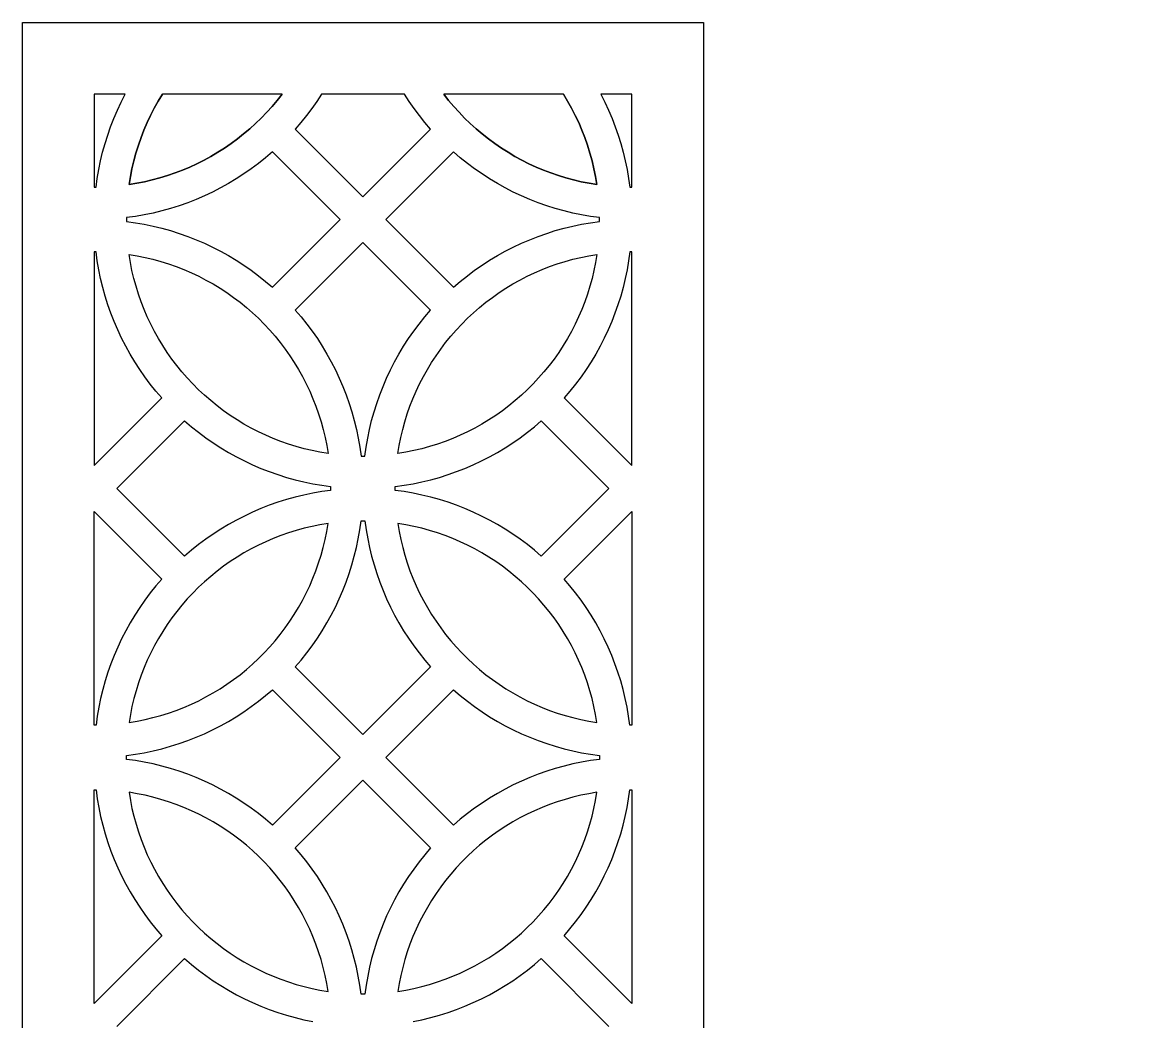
# Model space of a CAD drawing. Extents: x 0 to 625, y 0 to 1950.
# Drawn here: x 0 to 312.5, y 1671.3 to 1950 of the extents above; entities that cross this region are included whole.
import ezdxf

# ---------------------------------------------------------------- set-up
doc = ezdxf.new("R2010")
doc.units = 0
doc.layers.add('Default_Layer', color=1, linetype='CONTINUOUS')

msp = doc.modelspace()

# ---------------------------------------------------------------- linework, layer by layer
at = {"layer": 'Default_Layer'}
for points in [[(190, 1950), (190, 190), (625, 190), (625, 0), (0, 0), (0, 1950), (190, 1950)], [(28.66, 1930), (20, 1930), (20, 1904.03), (20.54, 1904.03), (20.88, 1906.5), (21.31, 1908.95), (21.81, 1911.38), (22.39, 1913.8), (23.05, 1916.2), (23.8, 1918.57), (24.62, 1920.92), (25.51, 1923.24), (26.49, 1925.53), (27.54, 1927.78), (28.66, 1930)], [(29.74, 1904.75), (31.92, 1905.12), (34.09, 1905.55), (36.24, 1906.06), (38.38, 1906.64), (40.49, 1907.29), (42.58, 1908.01), (44.65, 1908.81), (46.68, 1909.67), (48.69, 1910.59), (50.67, 1911.59), (52.61, 1912.65), (54.51, 1913.78), (56.38, 1914.96), (58.21, 1916.21), (59.99, 1917.53), (61.72, 1918.9), (63.41, 1920.32), (65.06, 1921.81), (66.65, 1923.34), (68.18, 1924.93), (69.67, 1926.57), (71.1, 1928.26), (72.47, 1930), (71.1, 1928.26), (69.67, 1926.57), (68.18, 1924.93), (66.65, 1923.34), (65.06, 1921.81), (63.41, 1920.32), (61.72, 1918.9), (59.99, 1917.53), (58.21, 1916.21), (56.38, 1914.96), (54.51, 1913.78), (52.61, 1912.65), (50.67, 1911.59), (48.69, 1910.59), (46.68, 1909.67), (44.65, 1908.81), (42.58, 1908.01), (40.49, 1907.29), (38.38, 1906.64), (36.24, 1906.06), (34.09, 1905.55), (31.92, 1905.12), (29.74, 1904.75), (30.11, 1906.98), (30.56, 1909.19), (31.08, 1911.39), (31.68, 1913.57), (32.35, 1915.72), (33.09, 1917.86), (33.91, 1919.96), (34.8, 1922.04), (35.76, 1924.08), (36.79, 1926.09), (37.89, 1928.06), (39.05, 1930), (37.89, 1928.06), (36.79, 1926.09), (35.76, 1924.08), (34.8, 1922.04), (33.91, 1919.96), (33.09, 1917.86), (32.35, 1915.72), (31.68, 1913.57), (31.08, 1911.39), (30.56, 1909.19), (30.11, 1906.98), (29.74, 1904.75)], [(106.57, 1930), (83.43, 1930), (82.1, 1927.96), (80.7, 1925.96), (79.24, 1924.02), (77.71, 1922.12), (76.12, 1920.27), (95, 1901.39), (113.88, 1920.27), (112.29, 1922.12), (110.76, 1924.02), (109.3, 1925.96), (107.9, 1927.96), (106.57, 1930)], [(170, 1904.03), (170, 1930), (161.34, 1930), (162.47, 1927.78), (163.51, 1925.53), (164.49, 1923.24), (165.39, 1920.92), (166.21, 1918.57), (166.95, 1916.2), (167.61, 1913.8), (168.19, 1911.38), (168.7, 1908.95), (169.12, 1906.5), (169.46, 1904.03), (170, 1904.03)], [(69.75, 1913.89), (67.84, 1912.25), (65.87, 1910.68), (63.85, 1909.17), (61.78, 1907.73), (59.67, 1906.36), (57.51, 1905.07), (55.3, 1903.84), (53.06, 1902.69), (50.78, 1901.62), (48.47, 1900.63), (46.12, 1899.71), (43.74, 1898.87), (41.34, 1898.11), (38.91, 1897.44), (36.46, 1896.84), (34, 1896.33), (31.51, 1895.9), (29.02, 1895.56), (29.02, 1894.47), (31.51, 1894.13), (34, 1893.7), (36.46, 1893.19), (38.91, 1892.59), (41.34, 1891.92), (43.74, 1891.16), (46.12, 1890.32), (48.47, 1889.4), (50.78, 1888.41), (53.06, 1887.34), (55.3, 1886.19), (57.51, 1884.96), (59.67, 1883.67), (61.78, 1882.3), (63.85, 1880.86), (65.87, 1879.35), (67.84, 1877.78), (69.75, 1876.14), (88.63, 1895.02), (69.75, 1913.89)], [(120.25, 1913.89), (101.37, 1895.02), (120.25, 1876.14), (122.16, 1877.78), (124.13, 1879.35), (126.15, 1880.86), (128.22, 1882.3), (130.33, 1883.67), (132.5, 1884.96), (134.7, 1886.19), (136.94, 1887.34), (139.22, 1888.41), (141.54, 1889.4), (143.88, 1890.32), (146.26, 1891.16), (148.66, 1891.92), (151.09, 1892.59), (153.54, 1893.19), (156.01, 1893.7), (158.49, 1894.13), (160.98, 1894.47), (160.98, 1895.56), (158.49, 1895.9), (156.01, 1896.33), (153.54, 1896.84), (151.09, 1897.44), (148.66, 1898.11), (146.26, 1898.87), (143.88, 1899.71), (141.54, 1900.63), (139.22, 1901.62), (136.94, 1902.69), (134.7, 1903.84), (132.5, 1905.07), (130.33, 1906.36), (128.22, 1907.73), (126.15, 1909.17), (124.13, 1910.68), (122.16, 1912.25), (120.25, 1913.89)], [(113.88, 1869.77), (95, 1888.64), (76.12, 1869.77), (77.76, 1867.85), (79.34, 1865.88), (80.85, 1863.87), (82.28, 1861.8), (83.65, 1859.68), (84.95, 1857.52), (86.17, 1855.32), (87.32, 1853.07), (88.39, 1850.79), (89.39, 1848.48), (90.31, 1846.13), (91.14, 1843.76), (91.9, 1841.35), (92.58, 1838.93), (93.17, 1836.48), (93.68, 1834.01), (94.11, 1831.53), (94.46, 1829.03), (95.54, 1829.03), (95.89, 1831.53), (96.32, 1834.01), (96.83, 1836.48), (97.42, 1838.93), (98.1, 1841.35), (98.86, 1843.76), (99.7, 1846.13), (100.61, 1848.48), (101.61, 1850.79), (102.68, 1853.07), (103.83, 1855.32), (105.05, 1857.52), (106.35, 1859.68), (107.72, 1861.8), (109.16, 1863.87), (110.66, 1865.88), (112.24, 1867.85), (113.88, 1869.77)], [(20, 1886), (20, 1826.39), (38.88, 1845.26), (37.24, 1847.18), (35.66, 1849.15), (34.15, 1851.16), (32.72, 1853.23), (31.35, 1855.35), (30.05, 1857.51), (28.83, 1859.71), (27.68, 1861.96), (26.61, 1864.24), (25.61, 1866.55), (24.69, 1868.9), (23.86, 1871.27), (23.1, 1873.68), (22.42, 1876.1), (21.83, 1878.55), (21.32, 1881.02), (20.89, 1883.5), (20.54, 1886), (20, 1886)], [(29.74, 1885.28), (31.98, 1884.9), (34.21, 1884.45), (36.42, 1883.93), (38.61, 1883.32), (40.78, 1882.64), (42.92, 1881.89), (45.04, 1881.06), (47.13, 1880.17), (49.18, 1879.2), (51.21, 1878.16), (53.19, 1877.05), (55.13, 1875.87), (57.04, 1874.63), (58.9, 1873.32), (60.71, 1871.95), (62.47, 1870.51), (64.19, 1869.02), (65.85, 1867.47), (67.46, 1865.86), (69.01, 1864.2), (70.5, 1862.49), (71.93, 1860.72), (73.3, 1858.91), (74.61, 1857.05), (75.86, 1855.15), (77.03, 1853.2), (78.14, 1851.22), (79.18, 1849.2), (80.15, 1847.14), (81.05, 1845.06), (81.88, 1842.94), (82.63, 1840.79), (83.31, 1838.62), (83.91, 1836.43), (84.44, 1834.22), (84.89, 1831.99), (85.26, 1829.75), (83.02, 1830.13), (80.79, 1830.58), (78.58, 1831.1), (76.39, 1831.71), (74.22, 1832.39), (72.08, 1833.14), (69.96, 1833.96), (67.87, 1834.86), (65.82, 1835.83), (63.8, 1836.87), (61.81, 1837.98), (59.87, 1839.16), (57.96, 1840.4), (56.11, 1841.71), (54.29, 1843.08), (52.53, 1844.52), (50.81, 1846.01), (49.15, 1847.56), (47.54, 1849.17), (45.99, 1850.83), (44.5, 1852.54), (43.07, 1854.31), (41.7, 1856.12), (40.39, 1857.98), (39.15, 1859.88), (37.97, 1861.83), (36.86, 1863.81), (35.82, 1865.83), (34.85, 1867.89), (33.95, 1869.97), (33.12, 1872.09), (32.37, 1874.24), (31.69, 1876.41), (31.09, 1878.6), (30.56, 1880.81), (30.11, 1883.04), (29.74, 1885.28)], [(85.26, 1829.75), (83.02, 1830.13), (80.79, 1830.58), (78.58, 1831.1), (76.39, 1831.71), (74.22, 1832.39), (72.08, 1833.14), (69.96, 1833.96), (67.87, 1834.86), (65.82, 1835.83), (63.8, 1836.87), (61.81, 1837.98), (59.87, 1839.16), (57.96, 1840.4), (56.11, 1841.71), (54.29, 1843.08), (52.53, 1844.52), (50.81, 1846.01), (49.15, 1847.56), (47.54, 1849.17), (45.99, 1850.83), (44.5, 1852.54), (43.07, 1854.31), (41.7, 1856.12), (40.39, 1857.98), (39.15, 1859.88), (37.97, 1861.83), (36.86, 1863.81), (35.82, 1865.83), (34.85, 1867.89), (33.95, 1869.97), (33.12, 1872.09), (32.37, 1874.24), (31.69, 1876.41), (31.09, 1878.6), (30.56, 1880.81), (30.11, 1883.04), (29.74, 1885.28), (31.98, 1884.9), (34.21, 1884.45), (36.42, 1883.93), (38.61, 1883.32), (40.78, 1882.64), (42.92, 1881.89), (45.04, 1881.06), (47.13, 1880.17), (49.18, 1879.2), (51.21, 1878.16), (53.19, 1877.05), (55.13, 1875.87), (57.04, 1874.63), (58.9, 1873.32), (60.71, 1871.95), (62.47, 1870.51), (64.19, 1869.02), (65.85, 1867.47), (67.46, 1865.86), (69.01, 1864.2), (70.5, 1862.49), (71.93, 1860.72), (73.3, 1858.91), (74.61, 1857.05), (75.86, 1855.15), (77.03, 1853.2), (78.14, 1851.22), (79.18, 1849.2), (80.15, 1847.14), (81.05, 1845.06), (81.88, 1842.94), (82.63, 1840.79), (83.31, 1838.62), (83.91, 1836.43), (84.44, 1834.22), (84.89, 1831.99), (85.26, 1829.75)], [(104.74, 1829.75), (105.11, 1831.99), (105.56, 1834.22), (106.09, 1836.43), (106.69, 1838.62), (107.37, 1840.79), (108.12, 1842.94), (108.95, 1845.06), (109.85, 1847.14), (110.82, 1849.2), (111.86, 1851.22), (112.97, 1853.2), (114.15, 1855.15), (115.39, 1857.05), (116.7, 1858.91), (118.07, 1860.72), (119.5, 1862.49), (120.99, 1864.2), (122.55, 1865.86), (124.15, 1867.47), (125.81, 1869.02), (127.53, 1870.51), (129.29, 1871.95), (131.11, 1873.32), (132.96, 1874.63), (134.87, 1875.87), (136.81, 1877.05), (138.8, 1878.16), (140.82, 1879.2), (142.87, 1880.17), (144.96, 1881.06), (147.08, 1881.89), (149.22, 1882.64), (151.39, 1883.32), (153.58, 1883.93), (155.79, 1884.45), (158.02, 1884.9), (160.26, 1885.28), (159.89, 1883.04), (159.44, 1880.81), (158.91, 1878.6), (158.31, 1876.41), (157.63, 1874.24), (156.88, 1872.09), (156.05, 1869.97), (155.15, 1867.89), (154.18, 1865.83), (153.14, 1863.81), (152.03, 1861.83), (150.86, 1859.88), (149.61, 1857.98), (148.3, 1856.12), (146.93, 1854.31), (145.5, 1852.54), (144.01, 1850.83), (142.46, 1849.17), (140.85, 1847.56), (139.19, 1846.01), (137.47, 1844.52), (135.71, 1843.08), (133.9, 1841.71), (132.04, 1840.4), (130.13, 1839.16), (128.19, 1837.98), (126.21, 1836.87), (124.18, 1835.83), (122.13, 1834.86), (120.04, 1833.96), (117.92, 1833.14), (115.78, 1832.39), (113.61, 1831.71), (111.42, 1831.1), (109.21, 1830.58), (106.98, 1830.13), (104.74, 1829.75)], [(160.26, 1885.28), (159.89, 1883.04), (159.44, 1880.81), (158.91, 1878.6), (158.31, 1876.41), (157.63, 1874.24), (156.88, 1872.09), (156.05, 1869.97), (155.15, 1867.89), (154.18, 1865.83), (153.14, 1863.81), (152.03, 1861.83), (150.86, 1859.88), (149.61, 1857.98), (148.3, 1856.12), (146.93, 1854.31), (145.5, 1852.54), (144.01, 1850.83), (142.46, 1849.17), (140.85, 1847.56), (139.19, 1846.01), (137.47, 1844.52), (135.71, 1843.08), (133.9, 1841.71), (132.04, 1840.4), (130.13, 1839.16), (128.19, 1837.98), (126.21, 1836.87), (124.18, 1835.83), (122.13, 1834.86), (120.04, 1833.96), (117.92, 1833.14), (115.78, 1832.39), (113.61, 1831.71), (111.42, 1831.1), (109.21, 1830.58), (106.98, 1830.13), (104.74, 1829.75), (105.11, 1831.99), (105.56, 1834.22), (106.09, 1836.43), (106.69, 1838.62), (107.37, 1840.79), (108.12, 1842.94), (108.95, 1845.06), (109.85, 1847.14), (110.82, 1849.2), (111.86, 1851.22), (112.97, 1853.2), (114.15, 1855.15), (115.39, 1857.05), (116.7, 1858.91), (118.07, 1860.72), (119.5, 1862.49), (120.99, 1864.2), (122.55, 1865.86), (124.15, 1867.47), (125.81, 1869.02), (127.53, 1870.51), (129.29, 1871.95), (131.11, 1873.32), (132.96, 1874.63), (134.87, 1875.87), (136.81, 1877.05), (138.8, 1878.16), (140.82, 1879.2), (142.87, 1880.17), (144.96, 1881.06), (147.08, 1881.89), (149.22, 1882.64), (151.39, 1883.32), (153.58, 1883.93), (155.79, 1884.45), (158.02, 1884.9), (160.26, 1885.28)], [(170, 1826.39), (170, 1886), (169.46, 1886), (169.11, 1883.5), (168.68, 1881.02), (168.17, 1878.55), (167.58, 1876.1), (166.9, 1873.68), (166.14, 1871.27), (165.31, 1868.9), (164.39, 1866.55), (163.39, 1864.24), (162.32, 1861.96), (161.17, 1859.71), (159.95, 1857.51), (158.65, 1855.35), (157.29, 1853.23), (155.85, 1851.16), (154.34, 1849.15), (152.76, 1847.18), (151.13, 1845.26), (170, 1826.39)], [(45.25, 1801.14), (26.37, 1820.01), (45.25, 1838.89), (47.16, 1837.25), (49.13, 1835.68), (51.15, 1834.17), (53.22, 1832.73), (55.33, 1831.36), (57.49, 1830.07), (59.7, 1828.84), (61.94, 1827.69), (64.22, 1826.62), (66.54, 1825.63), (68.88, 1824.71), (71.26, 1823.87), (73.66, 1823.11), (76.09, 1822.44), (78.54, 1821.84), (81, 1821.33), (83.49, 1820.9), (85.98, 1820.56), (85.99, 1820.01), (85.98, 1819.47), (83.49, 1819.13), (81, 1818.7), (78.54, 1818.19), (76.09, 1817.59), (73.66, 1816.91), (71.26, 1816.16), (68.88, 1815.32), (66.54, 1814.4), (64.22, 1813.41), (61.94, 1812.33), (59.7, 1811.19), (57.49, 1809.96), (55.33, 1808.67), (53.22, 1807.3), (51.15, 1805.86), (49.13, 1804.35), (47.16, 1802.78), (45.25, 1801.14)], [(144.75, 1838.89), (163.63, 1820.01), (144.75, 1801.14), (142.84, 1802.78), (140.87, 1804.35), (138.85, 1805.86), (136.78, 1807.3), (134.67, 1808.67), (132.51, 1809.96), (130.3, 1811.19), (128.06, 1812.33), (125.78, 1813.41), (123.47, 1814.4), (121.12, 1815.32), (118.74, 1816.16), (116.34, 1816.91), (113.91, 1817.59), (111.46, 1818.19), (109, 1818.7), (106.51, 1819.13), (104.02, 1819.47), (104.02, 1820.01), (104.02, 1820.56), (106.51, 1820.9), (109, 1821.33), (111.46, 1821.84), (113.91, 1822.44), (116.34, 1823.11), (118.74, 1823.87), (121.12, 1824.71), (123.47, 1825.63), (125.78, 1826.62), (128.06, 1827.69), (130.3, 1828.84), (132.51, 1830.07), (134.67, 1831.36), (136.78, 1832.73), (138.85, 1834.17), (140.87, 1835.68), (142.84, 1837.25), (144.75, 1838.89)], [(20, 1754.03), (20, 1813.64), (38.88, 1794.76), (37.24, 1792.85), (35.66, 1790.88), (34.15, 1788.86), (32.72, 1786.8), (31.35, 1784.68), (30.05, 1782.52), (28.83, 1780.32), (27.68, 1778.07), (26.61, 1775.79), (25.61, 1773.48), (24.69, 1771.13), (23.86, 1768.76), (23.1, 1766.35), (22.42, 1763.93), (21.83, 1761.48), (21.32, 1759.01), (20.89, 1756.53), (20.54, 1754.03), (20, 1754.03)], [(170, 1813.64), (170, 1754.03), (169.46, 1754.03), (169.11, 1756.53), (168.68, 1759.01), (168.17, 1761.48), (167.58, 1763.93), (166.9, 1766.35), (166.14, 1768.76), (165.31, 1771.13), (164.39, 1773.48), (163.39, 1775.79), (162.32, 1778.07), (161.17, 1780.32), (159.95, 1782.52), (158.65, 1784.68), (157.29, 1786.8), (155.85, 1788.86), (154.34, 1790.88), (152.76, 1792.85), (151.13, 1794.76), (170, 1813.64)], [(29.74, 1754.75), (31.98, 1755.12), (34.21, 1755.58), (36.42, 1756.1), (38.61, 1756.71), (40.78, 1757.39), (42.92, 1758.14), (45.04, 1758.96), (47.13, 1759.86), (49.18, 1760.83), (51.21, 1761.87), (53.19, 1762.98), (55.13, 1764.16), (57.04, 1765.4), (58.9, 1766.71), (60.71, 1768.08), (62.47, 1769.51), (64.19, 1771.01), (65.85, 1772.56), (67.46, 1774.17), (69.01, 1775.83), (70.5, 1777.54), (71.93, 1779.31), (73.3, 1781.12), (74.61, 1782.98), (75.86, 1784.88), (77.03, 1786.83), (78.14, 1788.81), (79.18, 1790.83), (80.15, 1792.89), (81.05, 1794.97), (81.88, 1797.09), (82.63, 1799.24), (83.31, 1801.41), (83.91, 1803.6), (84.44, 1805.81), (84.89, 1808.04), (85.26, 1810.28), (83.02, 1809.9), (80.79, 1809.45), (78.58, 1808.93), (76.39, 1808.32), (74.22, 1807.64), (72.08, 1806.89), (69.96, 1806.06), (67.87, 1805.17), (65.82, 1804.2), (63.8, 1803.16), (61.81, 1802.05), (59.87, 1800.87), (57.96, 1799.63), (56.11, 1798.32), (54.29, 1796.95), (52.53, 1795.51), (50.81, 1794.02), (49.15, 1792.47), (47.54, 1790.86), (45.99, 1789.2), (44.5, 1787.49), (43.07, 1785.72), (41.7, 1783.91), (40.39, 1782.05), (39.15, 1780.15), (37.97, 1778.2), (36.86, 1776.22), (35.82, 1774.2), (34.85, 1772.14), (33.95, 1770.05), (33.12, 1767.94), (32.37, 1765.79), (31.69, 1763.62), (31.09, 1761.43), (30.56, 1759.22), (30.11, 1756.99), (29.74, 1754.75)], [(85.26, 1810.28), (83.02, 1809.9), (80.79, 1809.45), (78.58, 1808.93), (76.39, 1808.32), (74.22, 1807.64), (72.08, 1806.89), (69.96, 1806.06), (67.87, 1805.17), (65.82, 1804.2), (63.8, 1803.16), (61.81, 1802.05), (59.87, 1800.87), (57.96, 1799.63), (56.11, 1798.32), (54.29, 1796.95), (52.53, 1795.51), (50.81, 1794.02), (49.15, 1792.47), (47.54, 1790.86), (45.99, 1789.2), (44.5, 1787.49), (43.07, 1785.72), (41.7, 1783.91), (40.39, 1782.05), (39.15, 1780.15), (37.97, 1778.2), (36.86, 1776.22), (35.82, 1774.2), (34.85, 1772.14), (33.95, 1770.05), (33.12, 1767.94), (32.37, 1765.79), (31.69, 1763.62), (31.09, 1761.43), (30.56, 1759.22), (30.11, 1756.99), (29.74, 1754.75), (31.98, 1755.12), (34.21, 1755.58), (36.42, 1756.1), (38.61, 1756.71), (40.78, 1757.39), (42.92, 1758.14), (45.04, 1758.96), (47.13, 1759.86), (49.18, 1760.83), (51.21, 1761.87), (53.19, 1762.98), (55.13, 1764.16), (57.04, 1765.4), (58.9, 1766.71), (60.71, 1768.08), (62.47, 1769.51), (64.19, 1771.01), (65.85, 1772.56), (67.46, 1774.17), (69.01, 1775.83), (70.5, 1777.54), (71.93, 1779.31), (73.3, 1781.12), (74.61, 1782.98), (75.86, 1784.88), (77.03, 1786.83), (78.14, 1788.81), (79.18, 1790.83), (80.15, 1792.89), (81.05, 1794.97), (81.88, 1797.09), (82.63, 1799.24), (83.31, 1801.41), (83.91, 1803.6), (84.44, 1805.81), (84.89, 1808.04), (85.26, 1810.28)], [(113.88, 1770.26), (95, 1751.39), (76.12, 1770.26), (77.76, 1772.18), (79.34, 1774.14), (80.85, 1776.16), (82.28, 1778.23), (83.65, 1780.35), (84.95, 1782.51), (86.17, 1784.71), (87.32, 1786.95), (88.39, 1789.23), (89.39, 1791.55), (90.31, 1793.9), (91.14, 1796.27), (91.9, 1798.68), (92.58, 1801.1), (93.17, 1803.55), (93.68, 1806.02), (94.11, 1808.5), (94.46, 1811), (95.54, 1811), (95.89, 1808.5), (96.32, 1806.02), (96.83, 1803.55), (97.42, 1801.1), (98.1, 1798.68), (98.86, 1796.27), (99.7, 1793.9), (100.61, 1791.55), (101.61, 1789.23), (102.68, 1786.95), (103.83, 1784.71), (105.05, 1782.51), (106.35, 1780.35), (107.72, 1778.23), (109.16, 1776.16), (110.66, 1774.14), (112.24, 1772.18), (113.88, 1770.26)], [(104.74, 1810.28), (105.11, 1808.04), (105.56, 1805.81), (106.09, 1803.6), (106.69, 1801.41), (107.37, 1799.24), (108.12, 1797.09), (108.95, 1794.97), (109.85, 1792.89), (110.82, 1790.83), (111.86, 1788.81), (112.97, 1786.83), (114.15, 1784.88), (115.39, 1782.98), (116.7, 1781.12), (118.07, 1779.31), (119.5, 1777.54), (120.99, 1775.83), (122.55, 1774.17), (124.15, 1772.56), (125.81, 1771.01), (127.53, 1769.51), (129.29, 1768.08), (131.11, 1766.71), (132.96, 1765.4), (134.87, 1764.16), (136.81, 1762.98), (138.8, 1761.87), (140.82, 1760.83), (142.87, 1759.86), (144.96, 1758.96), (147.08, 1758.14), (149.22, 1757.39), (151.39, 1756.71), (153.58, 1756.1), (155.79, 1755.58), (158.02, 1755.12), (160.26, 1754.75), (159.89, 1756.99), (159.44, 1759.22), (158.91, 1761.43), (158.31, 1763.62), (157.63, 1765.79), (156.88, 1767.94), (156.05, 1770.05), (155.15, 1772.14), (154.18, 1774.2), (153.14, 1776.22), (152.03, 1778.2), (150.86, 1780.15), (149.61, 1782.05), (148.3, 1783.91), (146.93, 1785.72), (145.5, 1787.49), (144.01, 1789.2), (142.46, 1790.86), (140.85, 1792.47), (139.19, 1794.02), (137.47, 1795.51), (135.71, 1796.95), (133.9, 1798.32), (132.04, 1799.63), (130.13, 1800.87), (128.19, 1802.05), (126.21, 1803.16), (124.18, 1804.2), (122.13, 1805.17), (120.04, 1806.06), (117.92, 1806.89), (115.78, 1807.64), (113.61, 1808.32), (111.42, 1808.93), (109.21, 1809.45), (106.98, 1809.9), (104.74, 1810.28)], [(160.26, 1754.75), (159.89, 1756.99), (159.44, 1759.22), (158.91, 1761.43), (158.31, 1763.62), (157.63, 1765.79), (156.88, 1767.94), (156.05, 1770.05), (155.15, 1772.14), (154.18, 1774.2), (153.14, 1776.22), (152.03, 1778.2), (150.86, 1780.15), (149.61, 1782.05), (148.3, 1783.91), (146.93, 1785.72), (145.5, 1787.49), (144.01, 1789.2), (142.46, 1790.86), (140.85, 1792.47), (139.19, 1794.02), (137.47, 1795.51), (135.71, 1796.95), (133.9, 1798.32), (132.04, 1799.63), (130.13, 1800.87), (128.19, 1802.05), (126.21, 1803.16), (124.18, 1804.2), (122.13, 1805.17), (120.04, 1806.06), (117.92, 1806.89), (115.78, 1807.64), (113.61, 1808.32), (111.42, 1808.93), (109.21, 1809.45), (106.98, 1809.9), (104.74, 1810.28), (105.11, 1808.04), (105.56, 1805.81), (106.09, 1803.6), (106.69, 1801.41), (107.37, 1799.24), (108.12, 1797.09), (108.95, 1794.97), (109.85, 1792.89), (110.82, 1790.83), (111.86, 1788.81), (112.97, 1786.83), (114.15, 1784.88), (115.39, 1782.98), (116.7, 1781.12), (118.07, 1779.31), (119.5, 1777.54), (120.99, 1775.83), (122.55, 1774.17), (124.15, 1772.56), (125.81, 1771.01), (127.53, 1769.51), (129.29, 1768.08), (131.11, 1766.71), (132.96, 1765.4), (134.87, 1764.16), (136.81, 1762.98), (138.8, 1761.87), (140.82, 1760.83), (142.87, 1759.86), (144.96, 1758.96), (147.08, 1758.14), (149.22, 1757.39), (151.39, 1756.71), (153.58, 1756.1), (155.79, 1755.58), (158.02, 1755.12), (160.26, 1754.75)], [(69.75, 1726.14), (67.84, 1727.78), (65.87, 1729.35), (63.85, 1730.86), (61.78, 1732.3), (59.67, 1733.67), (57.51, 1734.96), (55.3, 1736.19), (53.06, 1737.33), (50.78, 1738.41), (48.47, 1739.4), (46.12, 1740.32), (43.74, 1741.16), (41.34, 1741.91), (38.91, 1742.59), (36.46, 1743.18), (34, 1743.7), (31.51, 1744.13), (29.02, 1744.47), (29.02, 1745.56), (31.51, 1745.9), (34, 1746.33), (36.46, 1746.84), (38.91, 1747.44), (41.34, 1748.11), (43.74, 1748.87), (46.12, 1749.71), (48.47, 1750.63), (50.78, 1751.62), (53.06, 1752.69), (55.3, 1753.84), (57.51, 1755.07), (59.67, 1756.36), (61.78, 1757.73), (63.85, 1759.17), (65.87, 1760.68), (67.84, 1762.25), (69.75, 1763.89), (88.63, 1745.01), (69.75, 1726.14)], [(120.25, 1726.14), (101.37, 1745.01), (120.25, 1763.89), (122.16, 1762.25), (124.13, 1760.68), (126.15, 1759.17), (128.22, 1757.73), (130.33, 1756.36), (132.5, 1755.07), (134.7, 1753.84), (136.94, 1752.69), (139.22, 1751.62), (141.54, 1750.63), (143.88, 1749.71), (146.26, 1748.87), (148.66, 1748.11), (151.09, 1747.44), (153.54, 1746.84), (156.01, 1746.33), (158.49, 1745.9), (160.98, 1745.56), (160.98, 1744.47), (158.49, 1744.13), (156.01, 1743.7), (153.54, 1743.18), (151.09, 1742.59), (148.66, 1741.91), (146.26, 1741.16), (143.88, 1740.32), (141.54, 1739.4), (139.22, 1738.41), (136.94, 1737.33), (134.7, 1736.19), (132.5, 1734.96), (130.33, 1733.67), (128.22, 1732.3), (126.15, 1730.86), (124.13, 1729.35), (122.16, 1727.78), (120.25, 1726.14)], [(113.88, 1719.76), (112.24, 1717.85), (110.66, 1715.88), (109.16, 1713.86), (107.72, 1711.8), (106.35, 1709.68), (105.05, 1707.52), (103.83, 1705.32), (102.68, 1703.07), (101.61, 1700.79), (100.61, 1698.48), (99.7, 1696.13), (98.86, 1693.76), (98.1, 1691.35), (97.42, 1688.92), (96.83, 1686.48), (96.32, 1684.01), (95.89, 1681.53), (95.54, 1679.03), (94.46, 1679.03), (94.11, 1681.53), (93.68, 1684.01), (93.17, 1686.48), (92.58, 1688.92), (91.9, 1691.35), (91.14, 1693.76), (90.31, 1696.13), (89.39, 1698.48), (88.39, 1700.79), (87.32, 1703.07), (86.17, 1705.32), (84.95, 1707.52), (83.65, 1709.68), (82.28, 1711.8), (80.85, 1713.86), (79.34, 1715.88), (77.76, 1717.85), (76.12, 1719.76), (95, 1738.64), (113.88, 1719.76)], [(20, 1676.39), (20, 1736), (20.54, 1736), (20.89, 1733.5), (21.32, 1731.02), (21.83, 1728.55), (22.42, 1726.1), (23.1, 1723.68), (23.86, 1721.27), (24.69, 1718.9), (25.61, 1716.55), (26.61, 1714.23), (27.68, 1711.95), (28.83, 1709.71), (30.05, 1707.51), (31.35, 1705.35), (32.72, 1703.23), (34.15, 1701.16), (35.66, 1699.14), (37.24, 1697.18), (38.88, 1695.26), (20, 1676.39)], [(85.26, 1679.75), (84.89, 1681.99), (84.44, 1684.22), (83.91, 1686.43), (83.31, 1688.62), (82.63, 1690.79), (81.88, 1692.94), (81.05, 1695.05), (80.15, 1697.14), (79.18, 1699.2), (78.14, 1701.22), (77.03, 1703.2), (75.86, 1705.15), (74.61, 1707.05), (73.3, 1708.91), (71.93, 1710.72), (70.5, 1712.49), (69.01, 1714.2), (67.46, 1715.86), (65.85, 1717.47), (64.19, 1719.02), (62.47, 1720.51), (60.71, 1721.95), (58.9, 1723.32), (57.04, 1724.63), (55.13, 1725.87), (53.19, 1727.05), (51.21, 1728.15), (49.18, 1729.19), (47.13, 1730.16), (45.04, 1731.06), (42.92, 1731.89), (40.78, 1732.64), (38.61, 1733.32), (36.42, 1733.92), (34.21, 1734.45), (31.98, 1734.9), (29.74, 1735.28), (30.11, 1733.04), (30.56, 1730.81), (31.09, 1728.6), (31.69, 1726.4), (32.37, 1724.24), (33.12, 1722.09), (33.95, 1719.97), (34.85, 1717.89), (35.82, 1715.83), (36.86, 1713.81), (37.97, 1711.82), (39.15, 1709.88), (40.39, 1707.98), (41.7, 1706.12), (43.07, 1704.31), (44.5, 1702.54), (45.99, 1700.83), (47.54, 1699.17), (49.15, 1697.56), (50.81, 1696.01), (52.53, 1694.51), (54.29, 1693.08), (56.11, 1691.71), (57.96, 1690.4), (59.87, 1689.16), (61.81, 1687.98), (63.8, 1686.87), (65.82, 1685.83), (67.87, 1684.86), (69.96, 1683.96), (72.08, 1683.14), (74.22, 1682.38), (76.39, 1681.71), (78.58, 1681.1), (80.79, 1680.58), (83.02, 1680.12), (85.26, 1679.75)], [(29.74, 1735.28), (30.11, 1733.04), (30.56, 1730.81), (31.09, 1728.6), (31.69, 1726.4), (32.37, 1724.24), (33.12, 1722.09), (33.95, 1719.97), (34.85, 1717.89), (35.82, 1715.83), (36.86, 1713.81), (37.97, 1711.82), (39.15, 1709.88), (40.39, 1707.98), (41.7, 1706.12), (43.07, 1704.31), (44.5, 1702.54), (45.99, 1700.83), (47.54, 1699.17), (49.15, 1697.56), (50.81, 1696.01), (52.53, 1694.51), (54.29, 1693.08), (56.11, 1691.71), (57.96, 1690.4), (59.87, 1689.16), (61.81, 1687.98), (63.8, 1686.87), (65.82, 1685.83), (67.87, 1684.86), (69.96, 1683.96), (72.08, 1683.14), (74.22, 1682.38), (76.39, 1681.71), (78.58, 1681.1), (80.79, 1680.58), (83.02, 1680.12), (85.26, 1679.75), (84.89, 1681.99), (84.44, 1684.22), (83.91, 1686.43), (83.31, 1688.62), (82.63, 1690.79), (81.88, 1692.94), (81.05, 1695.05), (80.15, 1697.14), (79.18, 1699.2), (78.14, 1701.22), (77.03, 1703.2), (75.86, 1705.15), (74.61, 1707.05), (73.3, 1708.91), (71.93, 1710.72), (70.5, 1712.49), (69.01, 1714.2), (67.46, 1715.86), (65.85, 1717.47), (64.19, 1719.02), (62.47, 1720.51), (60.71, 1721.95), (58.9, 1723.32), (57.04, 1724.63), (55.13, 1725.87), (53.19, 1727.05), (51.21, 1728.15), (49.18, 1729.19), (47.13, 1730.16), (45.04, 1731.06), (42.92, 1731.89), (40.78, 1732.64), (38.61, 1733.32), (36.42, 1733.92), (34.21, 1734.45), (31.98, 1734.9), (29.74, 1735.28)], [(160.26, 1735.28), (158.02, 1734.9), (155.79, 1734.45), (153.58, 1733.92), (151.39, 1733.32), (149.22, 1732.64), (147.08, 1731.89), (144.96, 1731.06), (142.87, 1730.16), (140.82, 1729.19), (138.8, 1728.15), (136.81, 1727.05), (134.87, 1725.87), (132.96, 1724.63), (131.11, 1723.32), (129.29, 1721.95), (127.53, 1720.51), (125.81, 1719.02), (124.15, 1717.47), (122.55, 1715.86), (120.99, 1714.2), (119.5, 1712.49), (118.07, 1710.72), (116.7, 1708.91), (115.39, 1707.05), (114.15, 1705.15), (112.97, 1703.2), (111.86, 1701.22), (110.82, 1699.2), (109.85, 1697.14), (108.95, 1695.05), (108.12, 1692.94), (107.37, 1690.79), (106.69, 1688.62), (106.09, 1686.43), (105.56, 1684.22), (105.11, 1681.99), (104.74, 1679.75), (106.98, 1680.12), (109.21, 1680.58), (111.42, 1681.1), (113.61, 1681.71), (115.78, 1682.38), (117.92, 1683.14), (120.04, 1683.96), (122.13, 1684.86), (124.18, 1685.83), (126.21, 1686.87), (128.19, 1687.98), (130.13, 1689.16), (132.04, 1690.4), (133.9, 1691.71), (135.71, 1693.08), (137.47, 1694.51), (139.19, 1696.01), (140.85, 1697.56), (142.46, 1699.17), (144.01, 1700.83), (145.5, 1702.54), (146.93, 1704.31), (148.3, 1706.12), (149.61, 1707.98), (150.86, 1709.88), (152.03, 1711.82), (153.14, 1713.81), (154.18, 1715.83), (155.15, 1717.89), (156.05, 1719.97), (156.88, 1722.09), (157.63, 1724.24), (158.31, 1726.4), (158.91, 1728.6), (159.44, 1730.81), (159.89, 1733.04), (160.26, 1735.28)], [(104.74, 1679.75), (106.98, 1680.12), (109.21, 1680.58), (111.42, 1681.1), (113.61, 1681.71), (115.78, 1682.38), (117.92, 1683.14), (120.04, 1683.96), (122.13, 1684.86), (124.18, 1685.83), (126.21, 1686.87), (128.19, 1687.98), (130.13, 1689.16), (132.04, 1690.4), (133.9, 1691.71), (135.71, 1693.08), (137.47, 1694.51), (139.19, 1696.01), (140.85, 1697.56), (142.46, 1699.17), (144.01, 1700.83), (145.5, 1702.54), (146.93, 1704.31), (148.3, 1706.12), (149.61, 1707.98), (150.86, 1709.88), (152.03, 1711.82), (153.14, 1713.81), (154.18, 1715.83), (155.15, 1717.89), (156.05, 1719.97), (156.88, 1722.09), (157.63, 1724.24), (158.31, 1726.4), (158.91, 1728.6), (159.44, 1730.81), (159.89, 1733.04), (160.26, 1735.28), (158.02, 1734.9), (155.79, 1734.45), (153.58, 1733.92), (151.39, 1733.32), (149.22, 1732.64), (147.08, 1731.89), (144.96, 1731.06), (142.87, 1730.16), (140.82, 1729.19), (138.8, 1728.15), (136.81, 1727.05), (134.87, 1725.87), (132.96, 1724.63), (131.11, 1723.32), (129.29, 1721.95), (127.53, 1720.51), (125.81, 1719.02), (124.15, 1717.47), (122.55, 1715.86), (120.99, 1714.2), (119.5, 1712.49), (118.07, 1710.72), (116.7, 1708.91), (115.39, 1707.05), (114.15, 1705.15), (112.97, 1703.2), (111.86, 1701.22), (110.82, 1699.2), (109.85, 1697.14), (108.95, 1695.05), (108.12, 1692.94), (107.37, 1690.79), (106.69, 1688.62), (106.09, 1686.43), (105.56, 1684.22), (105.11, 1681.99), (104.74, 1679.75)], [(170, 1736), (170, 1676.39), (151.13, 1695.26), (152.76, 1697.18), (154.34, 1699.14), (155.85, 1701.16), (157.29, 1703.23), (158.65, 1705.35), (159.95, 1707.51), (161.17, 1709.71), (162.32, 1711.95), (163.39, 1714.23), (164.39, 1716.55), (165.31, 1718.9), (166.14, 1721.27), (166.9, 1723.68), (167.58, 1726.1), (168.17, 1728.55), (168.68, 1731.02), (169.11, 1733.5), (169.46, 1736), (170, 1736)]]:
    msp.add_lwpolyline(points, close=True, dxfattribs=at)
for points in [[(72.47, 1930), (39.05, 1930)], [(150.95, 1930), (117.53, 1930), (118.9, 1928.26), (120.33, 1926.57), (121.82, 1924.93), (123.35, 1923.34), (124.95, 1921.81), (126.59, 1920.32), (128.28, 1918.9), (130.01, 1917.53), (131.8, 1916.21), (133.62, 1914.96), (135.49, 1913.78), (137.39, 1912.65), (139.33, 1911.59), (141.31, 1910.59), (143.32, 1909.67), (145.35, 1908.81), (147.42, 1908.01), (149.51, 1907.29), (151.63, 1906.64), (153.76, 1906.06), (155.91, 1905.55), (158.08, 1905.12), (160.26, 1904.75), (159.89, 1906.98), (159.45, 1909.19), (158.92, 1911.39), (158.32, 1913.57), (157.65, 1915.72), (156.91, 1917.86), (156.09, 1919.96), (155.2, 1922.04), (154.24, 1924.08), (153.21, 1926.09), (152.11, 1928.06), (150.95, 1930), (152.11, 1928.06), (153.21, 1926.09), (154.24, 1924.08), (155.2, 1922.04), (156.09, 1919.96), (156.91, 1917.86), (157.65, 1915.72), (158.32, 1913.57), (158.92, 1911.39), (159.45, 1909.19), (159.89, 1906.98), (160.26, 1904.75), (158.08, 1905.12), (155.91, 1905.55), (153.76, 1906.06), (151.63, 1906.64), (149.51, 1907.29), (147.42, 1908.01), (145.35, 1908.81), (143.32, 1909.67), (141.31, 1910.59), (139.33, 1911.59), (137.39, 1912.65), (135.49, 1913.78), (133.62, 1914.96), (131.8, 1916.21), (130.01, 1917.53), (128.28, 1918.9), (126.59, 1920.32), (124.95, 1921.81), (123.35, 1923.34), (121.82, 1924.93), (120.33, 1926.57), (118.9, 1928.26), (117.53, 1930)], [(26.37, 1670.01), (45.25, 1688.89), (47.16, 1687.25), (49.13, 1685.68), (51.15, 1684.17), (53.22, 1682.73), (55.33, 1681.36), (57.49, 1680.06), (59.7, 1678.84), (61.94, 1677.69), (64.22, 1676.62), (66.54, 1675.63), (68.88, 1674.71), (71.26, 1673.87), (73.66, 1673.11), (76.09, 1672.44), (78.54, 1671.84), (81, 1671.33)], [(109, 1671.33), (111.46, 1671.84), (113.91, 1672.44), (116.34, 1673.11), (118.74, 1673.87), (121.12, 1674.71), (123.47, 1675.63), (125.78, 1676.62), (128.06, 1677.69), (130.3, 1678.84), (132.51, 1680.06), (134.67, 1681.36), (136.78, 1682.73), (138.85, 1684.17), (140.87, 1685.68), (142.84, 1687.25), (144.75, 1688.89), (144.75, 1688.89), (163.63, 1670.01)]]:
    msp.add_lwpolyline(points, dxfattribs=at)

doc.saveas('drawing.dxf')
